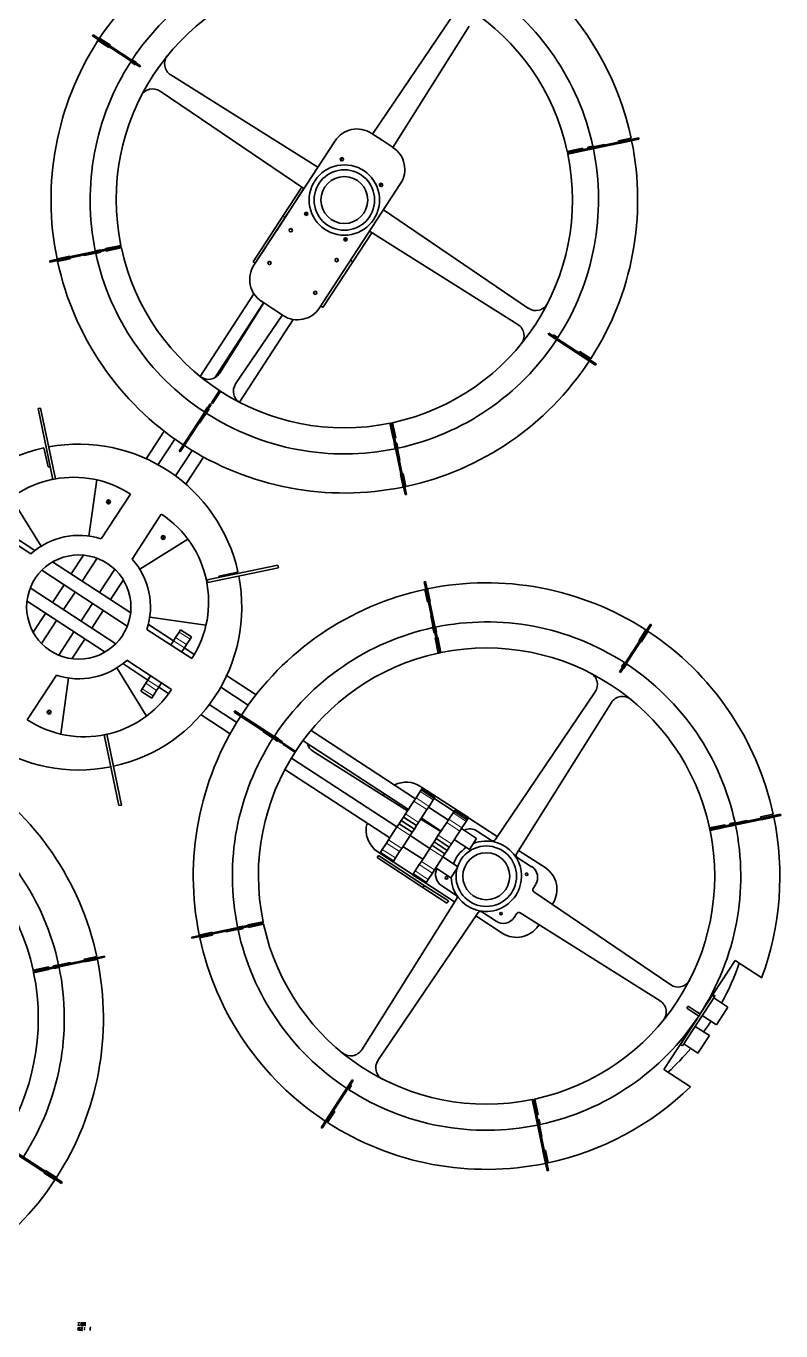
# Model space of a CAD drawing. Extents: x 174 to 1253, y 168 to 1727.
# Drawn here: x 674 to 1253, y 168 to 1169 of the extents above; entities that cross this region are included whole.
import ezdxf

# ---------------------------------------------------------------- set-up
doc = ezdxf.new("R2010")
doc.units = 0

msp = doc.modelspace()

# ---------------------------------------------------------------- linework, layer by layer
at = {"color": 7, "lineweight": 35}
for p, q in [((940, 1086.5), (1001.7, 1177.5)), ((761.6, 1138.1), (725.1, 1161.9)), ((762.1, 1138.9), (725.6, 1162.7)), ((955.7, 1076.2), (1014.2, 1169.3)), ((898.1, 1061), (785.2, 1131.9)), ((887.4, 1044.7), (777, 1119.5)), ((849, 985.8), (911.3, 1081.3)), ((1101.5, 1074.6), (1144.2, 1083.6)), ((1101.7, 1073.6), (1144.4, 1082.6)), ((871.3, 1023.6), (885.8, 1045.8)), ((873, 1022.5), (887.4, 1044.7)), ((899.3, 953.1), (961.6, 1048.5)), ((871.3, 1023.6), (848.4, 988.4)), ((873, 1022.5), (850, 987.4)), ((948.4, 1028.3), (1059.7, 952.8)), ((937.7, 1011.9), (1051.6, 940.3)), ((924.9, 988.6), (939.4, 1010.8)), ((735.1, 998.2), (692.4, 989.3)), ((735.3, 997.2), (692.6, 988.3)), ((924.9, 988.6), (902, 953.5)), ((849.1, 963.9), (807.7, 900.6)), ((856.5, 957.1), (819, 899.5)), ((856.6, 957.1), (822.6, 902.9)), ((870.9, 947.7), (835, 894.8)), ((879.2, 944.3), (837.9, 880.8)), ((1074.7, 933), (1111.2, 909.1)), ((1075.3, 933.8), (1111.8, 910)), ((694.7, 821.6), (683.4, 875.9)), ((696.7, 822), (685.4, 876.3)), ((815.4, 879.6), (791.6, 843.1)), ((816.3, 879.1), (792.5, 842.6)), ((780.3, 858.5), (766.5, 837.4)), ((788.3, 852.5), (775.5, 832.9)), ((956.1, 852.6), (965.1, 809.9)), ((957.1, 852.8), (966.1, 810.1)), ((801.7, 843.7), (789, 824.2)), ((810.4, 838.7), (796.8, 817.9)), ((728.6, 821.2), (722.5, 778.1)), ((662.7, 807.3), (685.7, 770.4)), ((731.9, 775.9), (754.3, 810.2)), ((755.6, 760.4), (778, 794.8)), ((677.9, 764.5), (643.6, 786.9)), ((681, 767.1), (662.3, 779.3)), ((798.4, 775.7), (761.4, 752.7)), ((728.7, 761.1), (717.2, 743.5)), ((751.9, 708.9), (686.3, 751.8)), ((754.5, 719.2), (694.6, 758.2)), ((742.3, 752.6), (730.6, 734.8)), ((813.2, 744.5), (867.5, 755.8)), ((813.7, 742.5), (867.9, 753.8)), ((988.6, 700.2), (979.7, 742.9)), ((989.6, 700.4), (980.6, 743.1)), ((743.2, 695.5), (677.5, 738.4)), ((734.8, 689.1), (675, 728.1)), ((697.5, 713.4), (686.1, 695.7)), ((812.2, 709.7), (769.2, 715.9)), ((710.9, 704.6), (699.3, 686.7)), ((767, 706.5), (801.3, 684.1)), ((787.4, 697.7), (768.1, 710.3)), ((1129.5, 674), (1153.3, 710.5)), ((1130.3, 673.4), (1154.1, 709.9)), ((751.5, 682.8), (785.8, 660.4)), ((697.5, 671.4), (675.1, 637.1)), ((766.7, 640), (743.8, 676.9)), ((767.7, 667.6), (748.4, 680.2)), ((850.8, 656.4), (828.1, 671.1)), ((700.8, 626.1), (706.9, 669.2)), ((844.7, 648.4), (823.6, 662.2)), ((1034, 545.1), (1110.9, 658.5)), ((830.8, 626.4), (808.5, 641)), ((835.9, 635), (814.8, 648.8)), ((870.5, 619.3), (834, 643.1)), ((871, 620.1), (834.5, 643.9)), ((1050.5, 534.4), (1123.3, 650.4)), ((734.1, 625.5), (745.4, 571.3)), ((736.1, 626), (747.4, 571.7)), ((967.5, 568.3), (886.7, 621)), ((973, 576.6), (892.9, 628.9)), ((966.9, 567.4), (894.3, 613)), ((958.8, 554.9), (877.8, 607.7)), ((953.3, 546.5), (872.8, 599)), ((977.3, 583.3), (1012.5, 560.4)), ((978.4, 585), (1013.6, 562.1)), ((1013.7, 562), (1035.7, 547.6)), ((1210.4, 555.8), (1253.1, 564.8)), ((1210.6, 554.8), (1253.3, 563.8)), ((943.5, 531.4), (978.6, 508.5)), ((944.1, 535.8), (1003, 497.4)), ((944.6, 533.1), (979.7, 510.1)), ((1052.1, 536.9), (1072.4, 523.7)), ((978.6, 508.5), (997.1, 496.4)), ((979.7, 510.1), (998.2, 498.1)), ((1063.8, 505.1), (1168.9, 433.8)), ((1004.6, 500), (931.7, 384)), ((1021, 489.2), (944.2, 375.8)), ((1019.3, 486.7), (1039.6, 473.5)), ((1053.2, 488.9), (1160.7, 421.4)), ((844, 479.4), (801.3, 470.4)), ((844.2, 478.4), (801.5, 469.5)), ((691.6, 446.9), (734.3, 455.9)), ((691.8, 445.9), (734.5, 454.9)), ((1191.4, 411.5), (1218.2, 452.5)), ((1238.6, 439.2), (1218.2, 452.5)), ((1177.8, 387), (1202.4, 424.7)), ((1190.3, 409.8), (1163.5, 368.7)), ((1176.2, 388.1), (1190.3, 409.8)), ((924.3, 360.8), (900.5, 324.3)), ((1183.9, 355.4), (1163.5, 368.7)), ((925.2, 360.3), (901.4, 323.8)), ((1065, 333.8), (1074, 291.1)), ((1066, 334), (1075, 291.3)), ((664.8, 305.2), (701.3, 281.4)), ((665.3, 306.1), (701.9, 282.3))]:
    msp.add_line(p, q, dxfattribs=at)
at = {"color": 7, "lineweight": 35, "ltscale": 0.025003}
msp.add_line((725.6, 1162.7), (725.1, 1161.9), dxfattribs=at)
at = {"color": 7, "lineweight": 35, "ltscale": 0.25}
for p, q in [((729.4, 1158.2), (737.8, 1152.8)), ((955.8, 1076.2), (947.4, 1081.7)), ((1106.3, 912.4), (1097.9, 917.8)), ((1149.6, 706.2), (1144.2, 697.8)), ((762.2, 659.2), (770.6, 653.8)), ((1074.8, 297.2), (1072.8, 307))]:
    msp.add_line(p, q, dxfattribs=at)
at = {"color": 7, "lineweight": 35, "ltscale": 0.249977}
for p, q in [((730.6, 1160.1), (739, 1154.6)), ((698.4, 988.7), (708.2, 990.7)), ((1107.5, 914.2), (1099.1, 919.7)), ((980.1, 737.1), (982.1, 727.3)), ((1151.5, 705), (1146, 696.6)), ((807.1, 472), (816.9, 474.1)), ((728.5, 455.5), (718.7, 453.4)), ((1072.7, 296.7), (1070.6, 306.5)), ((696.4, 284.1), (688, 289.5))]:
    msp.add_line(p, q, dxfattribs=at)
at = {"color": 7, "lineweight": 35, "ltscale": 0.017198}
msp.add_line((737.8, 1152.8), (738.1, 1153.4), dxfattribs=at)
at = {"color": 7, "lineweight": 35, "ltscale": 0.012417}
for p, q in [((738.7, 1154.2), (739, 1154.6)), ((1145.6, 696.9), (1146, 696.6))]:
    msp.add_line(p, q, dxfattribs=at)
at = {"color": 7, "lineweight": 35, "ltscale": 0.099998}
for p, q in [((754.5, 1141.9), (757.9, 1139.7)), ((1082.2, 930.4), (1078.9, 932.6))]:
    msp.add_line(p, q, dxfattribs=at)
at = {"color": 7, "lineweight": 35, "ltscale": 0.100001}
for p, q in [((755.6, 1143.5), (759, 1141.3)), ((812.7, 872.3), (814.8, 875.6)), ((957.5, 845.1), (956.7, 849)), ((959.5, 845.5), (958.7, 849.4)), ((986.4, 707.8), (987.2, 703.9)), ((988.4, 708.2), (989.2, 704.3)), ((1133.2, 681), (1131.1, 677.7)), ((1134.9, 679.9), (1132.7, 676.6)), ((864.8, 624.6), (868.1, 622.4)), ((699.2, 449.1), (695.3, 448.3)), ((1190.3, 409.8), (1187, 412))]:
    msp.add_line(p, q, dxfattribs=at)
at = {"color": 7, "lineweight": 35, "ltscale": 0.007803}
msp.add_line((758.8, 1141.1), (759, 1141.3), dxfattribs=at)
at = {"color": 7, "lineweight": 35, "ltscale": 0.017193}
msp.add_line((757.9, 1139.7), (758.2, 1140.2), dxfattribs=at)
at = {"color": 7, "lineweight": 35, "ltscale": 0.025}
for p, q in [((762.1, 1138.9), (761.6, 1138.1)), ((746.9, 1000.2), (747.1, 999.2)), ((1078.3, 931.8), (1078.9, 932.6)), ((1111.2, 909.1), (1111.8, 910)), ((815.4, 879.6), (816.3, 879.1)), ((954.1, 864.4), (955.1, 864.7)), ((956.1, 852.6), (957.1, 852.8)), ((956.4, 853.7), (957.4, 853.9)), ((691.1, 831.1), (692.1, 831.3)), ((980.6, 743.1), (979.7, 742.9)), ((989.3, 699.4), (988.4, 699.2)), ((989.6, 700.4), (988.6, 700.2)), ((991.6, 688.6), (990.6, 688.4)), ((834.5, 643.9), (834, 643.1)), ((880.8, 613.1), (880.3, 612.3)), ((1013.1, 561.2), (1013.7, 562)), ((1198.8, 552.8), (1198.6, 553.8)), ((1210.6, 554.8), (1210.4, 555.8)), ((855.8, 481.4), (856.1, 480.4)), ((844, 479.4), (844.2, 478.4)), ((845.1, 479.1), (845.3, 478.2)), ((801.3, 470.4), (801.5, 469.5)), ((734.5, 454.9), (734.3, 455.9)), ((680, 443.9), (679.8, 444.9)), ((691.8, 445.9), (691.6, 446.9)), ((924.3, 360.8), (925.2, 360.3)), ((923.2, 357.2), (924, 356.7)), ((900.5, 324.3), (901.4, 323.8)), ((701.3, 281.4), (701.9, 282.3))]:
    msp.add_line(p, q, dxfattribs=at)
at = {"color": 7, "lineweight": 35, "ltscale": 0.249999}
for p, q in [((939, 1087.1), (947.4, 1081.7)), ((698, 990.8), (707.8, 992.9)), ((854.9, 958.2), (863.2, 952.7)), ((1019.8, 546.1), (1014.3, 537.7)), ((697.5, 285.9), (689.2, 291.4))]:
    msp.add_line(p, q, dxfattribs=at)
at = {"color": 7, "lineweight": 35, "ltscale": 0.250001}
for p, q in [((1138.3, 1083.4), (1128.6, 1081.4)), ((871.6, 947.2), (863.2, 952.7)), ((965.7, 816.2), (963.6, 826)), ((982.2, 737.6), (984.3, 727.8)), ((792.8, 706.1), (801.2, 700.7)), ((1247.9, 562.5), (1238.1, 560.4)), ((807.6, 469.9), (817.3, 471.9)), ((728.9, 453.3), (719.2, 451.3))]:
    msp.add_line(p, q, dxfattribs=at)
at = {"color": 7, "lineweight": 35, "ltscale": 0.026614}
for p, q in [((1128.6, 1081.4), (1128.8, 1080.3)), ((1072.8, 307), (1071.7, 306.8))]:
    msp.add_line(p, q, dxfattribs=at)
at = {"color": 7, "lineweight": 35, "ltscale": 0.249976}
msp.add_line((1138.8, 1081.3), (1129, 1079.2), dxfattribs=at)
at = {"color": 7, "lineweight": 35, "ltscale": 0.024999}
for p, q in [((1144.4, 1082.6), (1144.2, 1083.6)), ((1074.7, 933), (1075.3, 933.8)), ((871, 620.1), (870.5, 619.3)), ((977.9, 584.2), (978.4, 585))]:
    msp.add_line(p, q, dxfattribs=at)
at = {"color": 7, "lineweight": 35, "ltscale": 0.3}
for p, q in [((1089.4, 1073.1), (1101.2, 1075.6)), ((1089.8, 1071.2), (1101.6, 1073.7)), ((746.9, 1001.1), (735.2, 998.6)), ((747.3, 999.1), (735.6, 996.7)), ((850, 987.4), (856.6, 997.4)), ((953.4, 864.7), (955.9, 852.9)), ((955.4, 865.1), (957.8, 853.4)), ((990.5, 688.2), (988.1, 700)), ((992.5, 688.6), (990, 700.4)), ((962.1, 559.9), (972.1, 553.3)), ((1198.6, 554.2), (1210.3, 556.6)), ((1199, 552.2), (1210.7, 554.7)), ((987.2, 543.5), (997.3, 536.9)), ((856.5, 480.2), (844.8, 477.7)), ((679.6, 445), (691.4, 447.5)), ((680, 443), (691.8, 445.5)), ((1062.6, 345.7), (1065, 334)), ((1064.5, 346.1), (1067, 334.4))]:
    msp.add_line(p, q, dxfattribs=at)
at = {"color": 7, "lineweight": 35, "ltscale": 0.299947}
for p, q in [((1089.5, 1072.7), (1101.3, 1075.1)), ((992, 688.5), (989.5, 700.3))]:
    msp.add_line(p, q, dxfattribs=at)
at = {"color": 7, "lineweight": 35, "ltscale": 0.275002}
for p, q in [((1089.7, 1072.6), (1100.5, 1074.9)), ((1089.9, 1071.6), (1100.7, 1073.9)), ((1198.6, 553.8), (1209.4, 556.1))]:
    msp.add_line(p, q, dxfattribs=at)
at = {"color": 7, "lineweight": 35, "ltscale": 0.025001}
for p, q in [((1089.9, 1071.6), (1089.7, 1072.6)), ((735.1, 998.2), (735.3, 997.2)), ((736.2, 997.9), (736.4, 997)), ((692.4, 989.3), (692.6, 988.3)), ((822.4, 889.4), (823.3, 888.9)), ((816.4, 880.2), (817.3, 879.7)), ((791.6, 843.1), (792.5, 842.6)), ((965.1, 809.9), (966.1, 810.1)), ((1154.1, 709.9), (1153.3, 710.5)), ((1130.3, 673.4), (1129.5, 674)), ((871.6, 619.1), (871.1, 618.3)), ((1253.3, 563.8), (1253.1, 564.8)), ((1209.6, 555.1), (1209.4, 556.1)), ((1209.6, 555.1), (1210.5, 555.3)), ((945.7, 534.8), (946.2, 535.6)), ((955.7, 528.2), (956.3, 529)), ((970.8, 518.3), (971.4, 519.2)), ((980.9, 511.8), (981.4, 512.6)), ((690.8, 446.2), (690.6, 447.2)), ((1063, 345.6), (1064, 345.9)), ((1065, 333.8), (1066, 334)), ((1065.3, 334.9), (1066.3, 335.1)), ((1074, 291.1), (1075, 291.3))]:
    msp.add_line(p, q, dxfattribs=at)
at = {"color": 7, "lineweight": 35, "ltscale": 0.003923}
msp.add_line((1089.9, 1071.7), (1089.7, 1071.7), dxfattribs=at)
at = {"color": 7, "lineweight": 35, "ltscale": 0.021025}
for p, q in [((1100.5, 1074.9), (1101.3, 1075.1)), ((1100.7, 1073.9), (1101.5, 1074.1)), ((736.2, 997.9), (735.4, 997.8)), ((988.4, 699.2), (988.2, 700)), ((690.6, 447.2), (691.4, 447.4)), ((690.8, 446.2), (691.6, 446.4))]:
    msp.add_line(p, q, dxfattribs=at)
at = {"color": 7, "lineweight": 35, "ltscale": 0.024998}
msp.add_line((1100.7, 1073.9), (1100.5, 1074.9), dxfattribs=at)
at = {"color": 7, "lineweight": 35, "ltscale": 0.049999}
for p, q in [((1101.2, 1075.6), (1101.6, 1073.7)), ((800.1, 699), (801.2, 700.7)), ((763.3, 660.9), (762.2, 659.2)), ((1013.6, 562.1), (1012.5, 560.4))]:
    msp.add_line(p, q, dxfattribs=at)
at = {"color": 7, "lineweight": 35, "ltscale": 0.025002}
msp.add_line((1101.7, 1073.6), (1101.5, 1074.6), dxfattribs=at)
at = {"color": 7, "lineweight": 35, "ltscale": 0.099999}
for p, q in [((1109, 1077.3), (1105.1, 1076.4)), ((727.3, 997), (731.3, 997.8)), ((727.8, 995), (731.7, 995.8)), ((1218.2, 558.3), (1214.2, 557.5)), ((1218.6, 556.3), (1214.7, 555.5)), ((836.5, 478), (840.4, 478.8))]:
    msp.add_line(p, q, dxfattribs=at)
at = {"color": 7, "lineweight": 35, "ltscale": 0.026617}
for p, q in [((1105.3, 1075.4), (1105.1, 1076.4)), ((1066.8, 330.2), (1067.8, 330.5))]:
    msp.add_line(p, q, dxfattribs=at)
at = {"color": 7, "lineweight": 35, "ltscale": 0.328965}
msp.add_line((1105.2, 1075.9), (1118.1, 1078.6), dxfattribs=at)
at = {"color": 7, "lineweight": 35, "ltscale": 0.012499}
for p, q in [((1118.2, 1078.1), (1118.1, 1078.6)), ((960.6, 836.2), (961.1, 836.3)), ((985.1, 716.9), (984.7, 716.8)), ((1227.1, 559.3), (1227, 559.8)), ((1069.5, 317.4), (1070, 317.5))]:
    msp.add_line(p, q, dxfattribs=at)
at = {"color": 7, "lineweight": 35, "ltscale": 0.002997}
for p, q in [((1129, 1079.4), (1129, 1079.2)), ((1070.8, 306.6), (1070.6, 306.5))]:
    msp.add_line(p, q, dxfattribs=at)
at = {"color": 7, "lineweight": 35, "ltscale": 0.300002}
msp.add_line((866.5, 1012.5), (873, 1022.6), dxfattribs=at)
at = {"color": 7, "lineweight": 35, "ltscale": 0.05}
for p, q in [((873, 1022.5), (871.3, 1023.6)), ((735.2, 998.6), (735.6, 996.7)), ((850, 987.4), (848.4, 988.4)), ((902, 953.5), (900.3, 954.6)), ((683.4, 875.9), (685.4, 876.3)), ((957.8, 853.4), (955.9, 852.9)), ((694.7, 821.6), (696.7, 822)), ((867.5, 755.8), (867.9, 753.8)), ((813.2, 744.5), (813.7, 742.5)), ((791.7, 704.4), (792.8, 706.1)), ((771.7, 655.4), (770.6, 653.8)), ((978.4, 585), (977.3, 583.3)), ((747.4, 571.7), (745.4, 571.3)), ((979.7, 510.1), (978.6, 508.5)), ((844.8, 477.7), (844.3, 479.7)), ((691.8, 445.5), (691.4, 447.5)), ((1200.7, 425.8), (1202.4, 424.7)), ((1201.1, 426.3), (1202.8, 425.2)), ((1067, 334.4), (1065, 334))]:
    msp.add_line(p, q, dxfattribs=at)
at = {"color": 7, "lineweight": 35, "ltscale": 0.040894}
msp.add_line((889.6, 1026), (888.7, 1024.7), dxfattribs=at)
at = {"color": 7, "lineweight": 35, "ltscale": 0.040896}
msp.add_line((919.8, 1006.4), (918.9, 1005), dxfattribs=at)
at = {"color": 7, "lineweight": 35, "ltscale": 0.00942}
msp.add_line((707.8, 992.9), (707.9, 992.5), dxfattribs=at)
at = {"color": 7, "lineweight": 35, "ltscale": 0.020193}
msp.add_line((708.1, 991.5), (708.2, 990.7), dxfattribs=at)
at = {"color": 7, "lineweight": 35, "ltscale": 0.012501}
for p, q in [((718.7, 993.7), (718.8, 993.3)), ((827.6, 474.9), (827.7, 474.5))]:
    msp.add_line(p, q, dxfattribs=at)
at = {"color": 7, "lineweight": 35, "ltscale": 0.328967}
for p, q in [((731.6, 996), (718.8, 993.3)), ((695.3, 448.2), (708.2, 450.9)), ((1067.3, 330.3), (1070, 317.5))]:
    msp.add_line(p, q, dxfattribs=at)
at = {"color": 7, "lineweight": 35, "ltscale": 0.009421}
for p, q in [((731.3, 997.4), (731.3, 997.8)), ((984.3, 727.8), (983.9, 727.7)), ((988.8, 704.2), (989.2, 704.3)), ((719.2, 451.3), (719.1, 451.6)), ((695.6, 446.7), (695.7, 446.3))]:
    msp.add_line(p, q, dxfattribs=at)
at = {"color": 7, "lineweight": 35, "ltscale": 0.003967}
for p, q in [((731.4, 996.4), (731.5, 996.5)), ((987.8, 704.2), (987.9, 704)), ((695.8, 446.7), (695.6, 446.7))]:
    msp.add_line(p, q, dxfattribs=at)
at = {"color": 7, "lineweight": 35, "ltscale": 0.015578}
msp.add_line((731.7, 995.8), (731.5, 996.5), dxfattribs=at)
at = {"color": 7, "lineweight": 35, "ltscale": 0.299946}
for p, q in [((747, 1000.6), (735.3, 998.1)), ((679.9, 443.5), (691.7, 446)), ((1064, 346), (1066.5, 334.3))]:
    msp.add_line(p, q, dxfattribs=at)
at = {"color": 7, "lineweight": 35, "ltscale": 0.021027}
for p, q in [((736.4, 997), (735.6, 996.8)), ((989.3, 699.4), (989.2, 700.2)), ((1066.3, 335.1), (1066.5, 334.3))]:
    msp.add_line(p, q, dxfattribs=at)
at = {"color": 7, "lineweight": 35, "ltscale": 0.275}
for p, q in [((746.9, 1000.2), (736.2, 997.9)), ((822.4, 889.4), (816.4, 880.2)), ((823.3, 888.9), (817.3, 879.7)), ((955.1, 864.7), (957.4, 853.9)), ((990.6, 688.4), (988.4, 699.2)), ((880.8, 613.1), (871.6, 619.1)), ((680, 443.9), (690.8, 446.2)), ((1063, 345.6), (1065.3, 334.9)), ((1064, 345.9), (1066.3, 335.1))]:
    msp.add_line(p, q, dxfattribs=at)
at = {"color": 7, "lineweight": 35, "ltscale": 0.274999}
for p, q in [((747.1, 999.2), (736.4, 997)), ((954.1, 864.4), (956.4, 853.7)), ((991.6, 688.6), (989.3, 699.4)), ((1198.8, 552.8), (1209.6, 555.1)), ((856.1, 480.4), (845.3, 478.2))]:
    msp.add_line(p, q, dxfattribs=at)
at = {"color": 7, "lineweight": 35, "ltscale": 0.003918}
msp.add_line((747.1, 999.6), (747.2, 999.6), dxfattribs=at)
at = {"color": 7, "lineweight": 35, "ltscale": 0.050001}
for p, q in [((924.9, 988.6), (923.2, 989.7)), ((990, 700.4), (988.1, 700)), ((736.1, 626), (734.1, 625.5)), ((944.6, 533.1), (943.5, 531.4)), ((998.2, 498.1), (997.1, 496.4)), ((1181.1, 415.8), (1182.2, 417.5)), ((1190.3, 409.8), (1191.4, 411.4))]:
    msp.add_line(p, q, dxfattribs=at)
at = {"color": 7, "lineweight": 35, "ltscale": 0.029612}
msp.add_line((1098.4, 918.7), (1099.1, 919.7), dxfattribs=at)
at = {"color": 7, "lineweight": 35, "ltscale": 0.332869}
for p, q in [((814.7, 875.7), (807.4, 864.6)), ((867.1, 620.8), (856, 628.1))]:
    msp.add_line(p, q, dxfattribs=at)
at = {"color": 7, "lineweight": 35, "ltscale": 0.1}
for p, q in [((811, 873.4), (813.2, 876.7)), ((863.7, 622.9), (867, 620.7)), ((836.9, 476), (840.8, 476.9)), ((699.6, 447.2), (695.7, 446.3)), ((921.8, 353.3), (924, 356.7)), ((1068.7, 326.5), (1067.8, 330.5))]:
    msp.add_line(p, q, dxfattribs=at)
at = {"color": 7, "lineweight": 35, "ltscale": 0.007804}
msp.add_line((813.2, 876.7), (813.4, 876.6), dxfattribs=at)
at = {"color": 7, "lineweight": 35, "ltscale": 0.00787}
msp.add_line((813.3, 876.3), (813.4, 876.6), dxfattribs=at)
at = {"color": 7, "lineweight": 35, "ltscale": 0.017195}
for p, q in [((814.3, 876), (814.8, 875.6)), ((1144.2, 697.8), (1144.8, 697.4)), ((1131.1, 677.7), (1131.6, 677.3)), ((689.2, 291.4), (688.8, 290.8))]:
    msp.add_line(p, q, dxfattribs=at)
at = {"color": 7, "lineweight": 35, "ltscale": 0.0125}
for p, q in [((807, 864.9), (807.4, 864.6)), ((708.3, 450.4), (708.2, 450.9))]:
    msp.add_line(p, q, dxfattribs=at)
at = {"color": 7, "lineweight": 35, "ltscale": 0.299894}
msp.add_line((953.9, 864.8), (956.4, 853), dxfattribs=at)
at = {"color": 7, "lineweight": 35, "ltscale": 0.009385}
for p, q in [((954.9, 865), (955, 864.6)), ((856.4, 480.7), (856, 480.6))]:
    msp.add_line(p, q, dxfattribs=at)
at = {"color": 7, "lineweight": 35, "ltscale": 0.015507}
for p, q in [((956.4, 853.7), (956.5, 853.1)), ((957.4, 853.9), (957.5, 853.3)), ((845.1, 479.1), (844.5, 479))]:
    msp.add_line(p, q, dxfattribs=at)
at = {"color": 7, "lineweight": 35, "ltscale": 0.375}
for p, q in [((688, 845.8), (691.1, 831.1)), ((836.8, 750.4), (822.1, 747.3)), ((741.4, 601.5), (738.3, 616.2))]:
    msp.add_line(p, q, dxfattribs=at)
at = {"color": 7, "lineweight": 35, "ltscale": 0.003901}
msp.add_line((956.7, 849), (956.9, 849.1), dxfattribs=at)
at = {"color": 7, "lineweight": 35, "ltscale": 0.009485}
for p, q in [((956.9, 848.7), (956.9, 849.1)), ((840.3, 477.6), (840.7, 477.7))]:
    msp.add_line(p, q, dxfattribs=at)
at = {"color": 7, "lineweight": 35, "ltscale": 0.021097}
for p, q in [((957.8, 849.3), (958.7, 849.4)), ((963.6, 826), (962.8, 825.8)), ((1210.5, 555.8), (1210.3, 556.6))]:
    msp.add_line(p, q, dxfattribs=at)
at = {"color": 7, "lineweight": 35, "ltscale": 0.334485}
for p, q in [((958.3, 849.4), (961.1, 836.3)), ((840.8, 477.2), (827.7, 474.5))]:
    msp.add_line(p, q, dxfattribs=at)
at = {"color": 7, "lineweight": 35, "ltscale": 0.015937}
msp.add_line((692.7, 831.4), (692.1, 831.3), dxfattribs=at)
at = {"color": 7, "lineweight": 35, "ltscale": 0.000294779}
msp.add_line((694.7, 821.6), (694.7, 821.6), dxfattribs=at)
at = {"color": 7, "lineweight": 35, "ltscale": 0.008515}
msp.add_line((961.8, 825.6), (961.5, 825.5), dxfattribs=at)
at = {"color": 7, "lineweight": 35, "ltscale": 0.249979}
for p, q in [((963.5, 815.7), (961.5, 825.5)), ((1247.5, 564.6), (1237.7, 562.6))]:
    msp.add_line(p, q, dxfattribs=at)
at = {"color": 7, "lineweight": 35, "ltscale": 0.433269}
for p, q in [((718.3, 763.5), (708.8, 749)), ((689.2, 718.8), (679.7, 704.3))]:
    msp.add_line(p, q, dxfattribs=at)
at = {"color": 7, "lineweight": 35, "ltscale": 0.452288}
for p, q in [((748.9, 744.5), (739, 729.3)), ((719.3, 699.1), (709.4, 684))]:
    msp.add_line(p, q, dxfattribs=at)
at = {"color": 7, "lineweight": 35, "ltscale": 0.023375}
msp.add_line((822.1, 747.3), (822.3, 746.4), dxfattribs=at)
at = {"color": 7, "lineweight": 35, "ltscale": 0.400001}
for p, q in [((703.4, 740.6), (694.6, 727.2)), ((725.2, 726.4), (716.4, 713))]:
    msp.add_line(p, q, dxfattribs=at)
at = {"color": 7, "lineweight": 35, "ltscale": 0.399999}
for p, q in [((711.8, 735.1), (703, 721.7)), ((733.5, 720.9), (724.8, 707.5))]:
    msp.add_line(p, q, dxfattribs=at)
at = {"color": 7, "lineweight": 35, "ltscale": 0.020191}
for p, q in [((982.9, 727.5), (982.1, 727.3)), ((718.9, 452.6), (718.7, 453.4))]:
    msp.add_line(p, q, dxfattribs=at)
at = {"color": 7, "lineweight": 35, "ltscale": 0.328966}
msp.add_line((987.4, 703.9), (984.7, 716.8), dxfattribs=at)
at = {"color": 7, "lineweight": 35, "ltscale": 0.124999}
for p, q in [((789, 700.3), (791.7, 704.4)), ((763.3, 660.9), (766.1, 665.1))]:
    msp.add_line(p, q, dxfattribs=at)
at = {"color": 7, "lineweight": 13, "ltscale": 0.25}
for p, q in [((791.7, 704.4), (800.1, 699)), ((766.1, 665.1), (774.4, 659.6)), ((767.7, 667.6), (776.1, 662.1))]:
    msp.add_line(p, q, dxfattribs=at)
at = {"color": 7, "lineweight": 35, "ltscale": 0.01558}
msp.add_line((987.2, 703.9), (987.9, 704), dxfattribs=at)
at = {"color": 7, "lineweight": 35, "ltscale": 0.096444}
for p, q in [((785.3, 694.5), (787.4, 697.7)), ((793.6, 689), (795.7, 692.3))]:
    msp.add_line(p, q, dxfattribs=at)
at = {"color": 7, "lineweight": 35, "ltscale": 0.075}
for p, q in [((787.4, 697.7), (789, 700.3)), ((795.7, 692.3), (797.4, 694.8)), ((766.1, 665.1), (767.7, 667.6)), ((774.4, 659.6), (776.1, 662.1))]:
    msp.add_line(p, q, dxfattribs=at)
at = {"color": 7, "lineweight": 13, "ltscale": 0.249999}
for p, q in [((787.4, 697.7), (795.7, 692.3)), ((789, 700.3), (797.4, 694.8)), ((763.3, 660.9), (771.7, 655.4))]:
    msp.add_line(p, q, dxfattribs=at)
at = {"color": 7, "lineweight": 35, "ltscale": 0.226227}
for p, q in [((803.3, 687.3), (795.7, 692.3)), ((783.6, 657.2), (776.1, 662.1))]:
    msp.add_line(p, q, dxfattribs=at)
at = {"color": 7, "lineweight": 35, "ltscale": 0.125}
for p, q in [((797.4, 694.8), (800.1, 699)), ((771.7, 655.4), (774.4, 659.6))]:
    msp.add_line(p, q, dxfattribs=at)
at = {"color": 7, "lineweight": 35, "ltscale": 0.00392}
for p, q in [((991, 688.5), (991, 688.3)), ((1063.1, 345.7), (1063.1, 345.8))]:
    msp.add_line(p, q, dxfattribs=at)
at = {"color": 7, "lineweight": 35, "ltscale": 0.096449}
msp.add_line((769.8, 670.8), (767.7, 667.6), dxfattribs=at)
at = {"color": 7, "lineweight": 35, "ltscale": 0.007805}
for p, q in [((1132.5, 676.8), (1132.7, 676.6)), ((868.1, 622.4), (867.9, 622.1))]:
    msp.add_line(p, q, dxfattribs=at)
at = {"color": 7, "lineweight": 35, "ltscale": 0.096448}
msp.add_line((778.2, 665.4), (776.1, 662.1), dxfattribs=at)
at = {"color": 7, "lineweight": 35, "ltscale": 0.012502}
msp.add_line((856.3, 628.5), (856, 628.1), dxfattribs=at)
at = {"color": 7, "lineweight": 35, "ltscale": 0.017196}
msp.add_line((867.4, 621.3), (867, 620.7), dxfattribs=at)
at = {"color": 7, "lineweight": 35, "ltscale": 0.007868}
msp.add_line((867.1, 621.4), (867.4, 621.3), dxfattribs=at)
at = {"color": 7, "lineweight": 35, "ltscale": 0.005643}
msp.add_line((738.3, 616.2), (738.1, 616.2), dxfattribs=at)
at = {"color": 7, "lineweight": 35, "ltscale": 0.275001}
for p, q in [((880.3, 612.3), (871.1, 618.3)), ((855.8, 481.4), (845.1, 479.1)), ((679.8, 444.9), (690.6, 447.2))]:
    msp.add_line(p, q, dxfattribs=at)
at = {"color": 7, "lineweight": 35, "ltscale": 0.146249}
for p, q in [((973.4, 577.3), (976.6, 582.2)), ((983.4, 570.7), (986.6, 575.6)), ((998.6, 560.8), (1001.8, 565.7)), ((1008.6, 554.3), (1011.8, 559.2)), ((947.5, 537.6), (950.7, 542.5)), ((957.6, 531.1), (960.8, 536)), ((972.7, 521.2), (975.9, 526.1)), ((982.8, 514.6), (986, 519.5))]:
    msp.add_line(p, q, dxfattribs=at)
at = {"color": 7, "lineweight": 35, "ltscale": 0.060306}
for p, q in [((977.9, 584.2), (976.6, 582.2)), ((1013.1, 561.2), (1011.8, 559.2))]:
    msp.add_line(p, q, dxfattribs=at)
at = {"color": 7, "lineweight": 13, "ltscale": 0.299999}
for p, q in [((976.6, 582.2), (986.6, 575.6)), ((971.8, 574.8), (981.8, 568.3)), ((973.4, 577.3), (983.4, 570.7)), ((965.3, 564.9), (975.4, 558.4)), ((998.6, 560.8), (1008.6, 554.3)), ((1001.8, 565.7), (1011.8, 559.2)), ((958.8, 554.9), (968.8, 548.3)), ((950.7, 542.5), (960.8, 536)), ((990.5, 548.5), (1000.6, 541.9)), ((946.2, 535.6), (956.3, 529)), ((947.5, 537.6), (957.6, 531.1)), ((984, 538.4), (994, 531.9)), ((972.7, 521.2), (982.8, 514.6)), ((975.9, 526.1), (986, 519.5)), ((977.5, 528.5), (987.5, 522)), ((971.4, 519.2), (981.4, 512.6))]:
    msp.add_line(p, q, dxfattribs=at)
at = {"color": 7, "lineweight": 35, "ltscale": 0.045209}
msp.add_line((976.9, 586), (978.4, 585), dxfattribs=at)
at = {"color": 7, "lineweight": 13, "ltscale": 0.3}
for p, q in [((977.9, 584.2), (987.9, 577.6)), ((952.3, 545), (962.4, 538.4))]:
    msp.add_line(p, q, dxfattribs=at)
at = {"color": 7, "lineweight": 35, "ltscale": 0.036079}
msp.add_line((949.2, 580.2), (948.5, 579), dxfattribs=at)
at = {"color": 7, "lineweight": 35, "ltscale": 0.295317}
for p, q in [((965.3, 564.9), (971.8, 574.8)), ((975.4, 558.4), (981.8, 568.3)), ((984, 538.4), (977.5, 528.5)), ((994, 531.9), (987.5, 522))]:
    msp.add_line(p, q, dxfattribs=at)
at = {"color": 7, "lineweight": 35, "ltscale": 0.073125}
for p, q in [((971.8, 574.8), (973.4, 577.3)), ((981.8, 568.3), (983.4, 570.7)), ((997, 558.4), (998.6, 560.8)), ((950.7, 542.5), (952.3, 545)), ((975.9, 526.1), (977.5, 528.5)), ((986, 519.5), (987.5, 522))]:
    msp.add_line(p, q, dxfattribs=at)
at = {"color": 7, "lineweight": 35, "ltscale": 0.060305}
for p, q in [((987.9, 577.6), (986.6, 575.6)), ((1003.1, 567.7), (1001.8, 565.7)), ((946.2, 535.6), (947.5, 537.6)), ((956.3, 529), (957.6, 531.1)), ((971.4, 519.2), (972.7, 521.2)), ((981.4, 512.6), (982.8, 514.6))]:
    msp.add_line(p, q, dxfattribs=at)
at = {"color": 7, "lineweight": 35, "ltscale": 0.075562}
for p, q in [((962.1, 559.9), (963.7, 562.4)), ((970.4, 550.8), (972.1, 553.3)), ((987.2, 543.5), (988.9, 546)), ((995.6, 534.4), (997.3, 536.9))]:
    msp.add_line(p, q, dxfattribs=at)
at = {"color": 7, "lineweight": 35, "ltscale": 0.074441}
for p, q in [((963.7, 562.4), (965.3, 564.9)), ((973.8, 555.9), (975.4, 558.4)), ((984, 538.4), (985.6, 540.9)), ((994, 531.9), (995.6, 534.4))]:
    msp.add_line(p, q, dxfattribs=at)
at = {"color": 7, "lineweight": 35, "ltscale": 0.299999}
for p, q in [((963.7, 562.4), (973.8, 555.9)), ((960.4, 557.4), (970.4, 550.8)), ((985.6, 540.9), (995.6, 534.4)), ((945.7, 534.8), (955.7, 528.2)), ((970.8, 518.3), (980.9, 511.8)), ((856.1, 482.1), (844.3, 479.7))]:
    msp.add_line(p, q, dxfattribs=at)
at = {"color": 7, "lineweight": 35, "ltscale": 0.451746}
msp.add_line((992.4, 551.4), (977.1, 561), dxfattribs=at)
at = {"color": 7, "lineweight": 35, "ltscale": 0.451678}
for p, q in [((992.7, 551.8), (977.6, 561.7)), ((978.5, 530.1), (963.4, 539.9))]:
    msp.add_line(p, q, dxfattribs=at)
at = {"color": 7, "lineweight": 35, "ltscale": 0.451679}
msp.add_line((998.2, 560.2), (983, 570.1), dxfattribs=at)
at = {"color": 7, "lineweight": 13, "ltscale": 0.300001}
for p, q in [((1003.1, 567.7), (1013.1, 561.2)), ((997, 558.4), (1007, 551.8))]:
    msp.add_line(p, q, dxfattribs=at)
at = {"color": 7, "lineweight": 35, "ltscale": 0.001677}
msp.add_line((1013.6, 562.1), (1013.7, 562), dxfattribs=at)
at = {"color": 7, "lineweight": 35, "ltscale": 0.025711}
msp.add_line((1237.9, 561.6), (1237.7, 562.6), dxfattribs=at)
at = {"color": 7, "lineweight": 35, "ltscale": 0.295318}
for p, q in [((958.8, 554.9), (952.3, 545)), ((990.5, 548.5), (997, 558.4))]:
    msp.add_line(p, q, dxfattribs=at)
at = {"color": 7, "lineweight": 35, "ltscale": 0.07444}
for p, q in [((958.8, 554.9), (960.4, 557.4)), ((968.8, 548.3), (970.4, 550.8)), ((988.9, 546), (990.5, 548.5))]:
    msp.add_line(p, q, dxfattribs=at)
at = {"color": 7, "lineweight": 35, "ltscale": 0.075564}
for p, q in [((960.4, 557.4), (962.1, 559.9)), ((972.1, 553.3), (973.8, 555.9)), ((985.6, 540.9), (987.2, 543.5)), ((997.3, 536.9), (998.9, 539.4))]:
    msp.add_line(p, q, dxfattribs=at)
at = {"color": 7, "lineweight": 35, "ltscale": 0.295319}
for p, q in [((1000.6, 541.9), (1007, 551.8)), ((968.8, 548.3), (962.4, 538.4))]:
    msp.add_line(p, q, dxfattribs=at)
at = {"color": 7, "lineweight": 35, "ltscale": 0.073124}
for p, q in [((1007, 551.8), (1008.6, 554.3)), ((960.8, 536), (962.4, 538.4))]:
    msp.add_line(p, q, dxfattribs=at)
at = {"color": 7, "lineweight": 35, "ltscale": 0.346282}
for p, q in [((1019.8, 546.1), (1008.2, 553.7)), ((1000.1, 515.9), (988.5, 523.5))]:
    msp.add_line(p, q, dxfattribs=at)
at = {"color": 7, "lineweight": 35, "ltscale": 0.329216}
for p, q in [((1031.3, 544.6), (1020.3, 551.8)), ((1051.1, 531.6), (1062.1, 524.4)), ((1004, 502.7), (992.9, 509.9)), ((1023.8, 489.8), (1034.8, 482.6))]:
    msp.add_line(p, q, dxfattribs=at)
at = {"color": 7, "lineweight": 35, "ltscale": 0.298348}
msp.add_line((1198.9, 552.7), (1210.6, 555.2), dxfattribs=at)
at = {"color": 7, "lineweight": 35, "ltscale": 0.026545}
msp.add_line((1209.4, 556.1), (1210.4, 556.3), dxfattribs=at)
at = {"color": 7, "lineweight": 35, "ltscale": 0.001544}
msp.add_line((1210.7, 554.8), (1210.6, 554.8), dxfattribs=at)
at = {"color": 7, "lineweight": 35, "ltscale": 0.003903}
for p, q in [((1210.7, 554.7), (1210.7, 554.8)), ((1214.6, 555.7), (1214.7, 555.5))]:
    msp.add_line(p, q, dxfattribs=at)
at = {"color": 7, "lineweight": 35, "ltscale": 0.021096}
msp.add_line((1214.2, 557.5), (1214.4, 556.6), dxfattribs=at)
at = {"color": 7, "lineweight": 35, "ltscale": 0.323446}
msp.add_line((1214.3, 557.1), (1227, 559.8), dxfattribs=at)
at = {"color": 7, "lineweight": 35, "ltscale": 0.003902}
for p, q in [((1238.1, 560.4), (1238.1, 560.6)), ((840.4, 478.8), (840.5, 478.7))]:
    msp.add_line(p, q, dxfattribs=at)
at = {"color": 7, "lineweight": 35, "ltscale": 0.45168}
msp.add_line((984, 538.4), (968.8, 548.3), dxfattribs=at)
at = {"color": 7, "lineweight": 35, "ltscale": 0.300001}
msp.add_line((988.9, 546), (998.9, 539.4), dxfattribs=at)
at = {"color": 7, "lineweight": 35, "ltscale": 0.074439}
msp.add_line((998.9, 539.4), (1000.6, 541.9), dxfattribs=at)
at = {"color": 7, "lineweight": 35, "ltscale": 0.346283}
msp.add_line((1014.3, 537.7), (1002.7, 545.3), dxfattribs=at)
at = {"color": 7, "lineweight": 35, "ltscale": 0.336624}
msp.add_line((1005.3, 524.5), (994, 531.9), dxfattribs=at)
at = {"color": 7, "lineweight": 35, "ltscale": 0.216883}
msp.add_line((1004.9, 523.2), (1000.1, 515.9), dxfattribs=at)
at = {"color": 7, "lineweight": 35, "ltscale": 0.08358}
msp.add_line((1063.2, 507.8), (1065, 510.6), dxfattribs=at)
at = {"color": 7, "lineweight": 35, "ltscale": 0.015999}
msp.add_line((1078.2, 496), (1077.9, 495.5), dxfattribs=at)
at = {"color": 7, "lineweight": 35, "ltscale": 0.299893}
msp.add_line((856.2, 481.6), (844.4, 479.2), dxfattribs=at)
at = {"color": 7, "lineweight": 35, "ltscale": 0.083578}
msp.add_line((1050.5, 488.3), (1048.7, 485.5), dxfattribs=at)
at = {"color": 7, "lineweight": 35, "ltscale": 0.008513}
msp.add_line((817, 473.7), (816.9, 474.1), dxfattribs=at)
at = {"color": 7, "lineweight": 35, "ltscale": 0.021098}
for p, q in [((817.3, 471.9), (817.2, 472.8)), ((840.7, 477.7), (840.8, 476.9))]:
    msp.add_line(p, q, dxfattribs=at)
at = {"color": 7, "lineweight": 35, "ltscale": 0.015508}
msp.add_line((845.3, 478.2), (844.7, 478), dxfattribs=at)
at = {"color": 7, "lineweight": 35, "ltscale": 0.016}
msp.add_line((1067.3, 479.3), (1067.6, 479.8), dxfattribs=at)
at = {"color": 7, "lineweight": 35, "ltscale": 0.003922}
msp.add_line((679.9, 444.5), (679.7, 444.5), dxfattribs=at)
at = {"color": 7, "lineweight": 35, "ltscale": 0.015579}
msp.add_line((695.3, 448.3), (695.4, 447.7), dxfattribs=at)
at = {"color": 7, "lineweight": 35, "ltscale": 0.427392}
msp.add_line((1191.4, 411.5), (1200.7, 425.8), dxfattribs=at)
at = {"color": 7, "lineweight": 35, "ltscale": 0.398239}
msp.add_line((1191.4, 411.5), (1200.1, 424.8), dxfattribs=at)
at = {"color": 7, "lineweight": 35, "ltscale": 0.32491}
for p, q in [((1192.2, 412.7), (1199.3, 423.5)), ((1178, 390.9), (1185.1, 401.8))]:
    msp.add_line(p, q, dxfattribs=at)
at = {"color": 7, "lineweight": 35, "ltscale": 0.008222}
msp.add_line((1200.9, 426), (1200.7, 425.8), dxfattribs=at)
at = {"color": 7, "lineweight": 35, "ltscale": 0.325}
for p, q in [((1201.8, 423.7), (1212.7, 416.6)), ((1187.6, 401.9), (1198.5, 394.8)), ((1193, 410.3), (1203.9, 403.2)), ((1178.8, 388.5), (1189.7, 381.4))]:
    msp.add_line(p, q, dxfattribs=at)
at = {"color": 7, "lineweight": 35, "ltscale": 0.016654}
msp.add_line((1202.8, 425.2), (1202.4, 424.7), dxfattribs=at)
at = {"color": 7, "lineweight": 35, "ltscale": 0.275462}
for p, q in [((1190.3, 409.8), (1181.1, 415.8)), ((1191.4, 411.4), (1182.2, 417.5))]:
    msp.add_line(p, q, dxfattribs=at)
at = {"color": 7, "lineweight": 35, "ltscale": 0.06051}
msp.add_line((1191.4, 411.5), (1189.4, 412.8), dxfattribs=at)
at = {"color": 7, "lineweight": 35, "ltscale": 0.399888}
msp.add_line((1203.9, 403.2), (1212.7, 416.6), dxfattribs=at)
at = {"color": 7, "lineweight": 35, "ltscale": 0.000111306}
for p, q in [((1212.7, 416.6), (1212.7, 416.6)), ((1198.5, 394.8), (1198.5, 394.8))]:
    msp.add_line(p, q, dxfattribs=at)
at = {"color": 7, "lineweight": 35, "ltscale": 0.397199}
msp.add_line((1177.2, 389.7), (1185.9, 403), dxfattribs=at)
at = {"color": 7, "lineweight": 35, "ltscale": 0.399889}
msp.add_line((1189.7, 381.4), (1198.5, 394.8), dxfattribs=at)
at = {"color": 7, "lineweight": 35, "ltscale": 0.049998}
msp.add_line((1176.2, 388.1), (1177.8, 387), dxfattribs=at)
at = {"color": 7, "lineweight": 35, "ltscale": 0.249978}
msp.add_line((905.6, 328.1), (911.1, 336.5), dxfattribs=at)
at = {"color": 7, "lineweight": 35, "ltscale": 0.029613}
msp.add_line((910.1, 337.1), (911.1, 336.5), dxfattribs=at)
at = {"color": 7, "lineweight": 35, "ltscale": 0.021026}
msp.add_line((1065.3, 334.9), (1065.5, 334.1), dxfattribs=at)
at = {"color": 7, "lineweight": 35, "ltscale": 0.012418}
msp.add_line((688.3, 289.9), (688, 289.5), dxfattribs=at)
at = {"color": 7, "lineweight": 13}
for points in [[(713.6, 172.3), (715.6, 172.4)], [(714.2, 171.2), (713.7, 170.1)], [(714.1, 170.2), (713.7, 170.1)], [(714.3, 170.4), (713.8, 169.4)], [(713.9, 174.7), (715.4, 174.7)], [(714.2, 173.9), (714.2, 172.3)], [(714.5, 170.9), (714.4, 170.3)], [(714.5, 170.8), (715.6, 170.9)], [(714.8, 170.5), (714.6, 169.9)], [(714.7, 174.7), (714.7, 173.5), (714.7, 172.3)], [(714.7, 173.6), (715.3, 173.6)], [(714.8, 170.2), (715.5, 170.3)], [(714.9, 171.4), (715.1, 171)], [(715.1, 170.2), (715.1, 169.7)], [(715.6, 171), (715.5, 170.5)], [(716.5, 174.3), (716.3, 173.8), (715.8, 173.1)], [(716.4, 170.6), (716.3, 169.7), (716.2, 169.3), (715.8, 168.4)], [(715.9, 174.1), (716.4, 174.1)], [(715.9, 170.5), (716.9, 170.7)], [(716.2, 175), (716.4, 174.5)], [(716.3, 173.8), (716.3, 172)], [(716.3, 173.6), (716.7, 173.3)], [(716.4, 172), (716.7, 172.3)], [(716.4, 171.5), (716.5, 170.9)], [(716.7, 172.3), (717, 172.6)], [(716.9, 174.9), (716.9, 173.2)], [(717.6, 174.7), (716.9, 174.7)], [(717.1, 173.3), (717, 172.6)], [(717.2, 174.3), (717.1, 173.3)], [(717.2, 170.8), (717.1, 170.1)], [(717.1, 170.4), (717.8, 170.5)], [(717.3, 171.5), (717.2, 170.8)], [(717.3, 172.3), (717.3, 173.4)], [(717.4, 172.2), (717.3, 172.3)], [(717.8, 172.2), (717.4, 172.2)], [(717.6, 170.4), (717.4, 169.5)], [(717.5, 173.2), (717.6, 174.8)], [(717.8, 172.8), (717.8, 172.2)], [(718.4, 175), (718.4, 173.5), (718.4, 172)], [(718.4, 174.9), (718.4, 173.5), (718.4, 172.1)], [(719.8, 174.8), (718.4, 174.6)], [(718.4, 173), (718.9, 173.4)], [(718.4, 172.2), (719.7, 172.3)], [(719.1, 174.5), (718.6, 173.7)], [(718.9, 174.1), (719.4, 174.2)], [(718.9, 173.9), (719.6, 173.2)], [(718.9, 173.4), (719.1, 173.7)], [(718.9, 172.9), (719.2, 172.5)], [(718.9, 170.7), (719.2, 170.7)], [(718.9, 170.6), (719.3, 170.6)], [(718.9, 170.4), (719.2, 170.4)], [(719, 173.2), (719.2, 173)], [(719.1, 173.7), (719.5, 174.4)], [(719.6, 173.2), (719.8, 173.2)], [(719.8, 172), (719.8, 172.2), (719.7, 172.3)], [(719.8, 172.2), (719.8, 173.5), (719.8, 174.9)], [(723.3, 171.3), (723.2, 169.9), (723.1, 168.5)], [(723.3, 170.6), (723.7, 170.6)], [(723.4, 170.7), (723.7, 170.7)], [(723.4, 170.4), (723.7, 170.4)], [(723.9, 171.3), (723.8, 169.9), (723.7, 168.5)], [(713.7, 168.8), (714.4, 169.1)], [(713.8, 169.4), (714.3, 169.6)], [(714.6, 169.9), (714.3, 169.4)], [(714.6, 170), (714.6, 168.3)], [(714.9, 169.8), (714.9, 168.4)], [(714.9, 169.7), (715.4, 169.7)], [(714.9, 169.1), (715.3, 169.2)], [(715.4, 168.6), (715, 168.5)], [(715.5, 169.8), (715.4, 168.4)], [(716.7, 170.1), (716.6, 169.3), (716.4, 168.4), (716.2, 168.7)], [(716.3, 169.9), (716.7, 170)], [(717.1, 168.9), (716.7, 168.3)], [(717.1, 170.1), (716.9, 169.6)], [(717, 169.9), (717.6, 168.4)], [(717.4, 169.5), (717.1, 168.9)], [(717.6, 168.4), (717.9, 168.4)], [(718.9, 169.4), (719.2, 169.4)], [(718.9, 169.3), (719.3, 169.3)], [(718.9, 169.2), (719.2, 169.2)], [(723.3, 169.3), (723.7, 169.3)], [(723.4, 169.4), (723.7, 169.4)], [(723.4, 169.2), (723.7, 169.2)]]:
    msp.add_lwpolyline(points, dxfattribs=at)
for points in [[(719, 170.4), (719.2, 170.4), (719.3, 170.5), (719.3, 170.6), (719.2, 170.8), (719, 170.8), (718.9, 170.6), (718.9, 170.5)], [(723.4, 170.4), (723.6, 170.4), (723.7, 170.5), (723.7, 170.6), (723.6, 170.8), (723.4, 170.8), (723.3, 170.6), (723.3, 170.5)], [(719, 169.1), (719.2, 169.1), (719.3, 169.2), (719.3, 169.4), (719.2, 169.5), (719, 169.5), (718.9, 169.4), (718.9, 169.2)], [(723.4, 169.1), (723.6, 169.1), (723.7, 169.2), (723.7, 169.4), (723.6, 169.5), (723.4, 169.5), (723.3, 169.4), (723.3, 169.2)]]:
    msp.add_lwpolyline(points, close=True, dxfattribs=at)
at = {"color": 7, "lineweight": 35}
for centre, radius in [((918.4, 1035.9), 27), ((916.5, 1067.2), 1.25), ((918.4, 1035.9), 23.2), ((918.4, 1035.9), 18), ((946.6, 1047.5), 1.25), ((889.2, 1025.3), 1.25), ((877.3, 1012.7), 1.25), ((919.3, 1005.7), 1.25), ((861, 987.6), 1.25), ((912.5, 989.8), 1.25), ((896.1, 964.7), 1.25), ((737.5, 804.3), 1.5), ((779.4, 777), 1.5), ((714.7, 723.6), 40), ((691.9, 643), 1.5), ((1027.3, 517.1), 23.2), ((1027.3, 517.1), 18), ((996.8, 515.8), 1), ((1058.3, 518.6), 1), ((1038.6, 488.4), 1)]:
    msp.add_circle(centre, radius, dxfattribs=at)
for centre, radius, start, end in [((918.4, 1036.1), 225, 102.1803, 146.577), ((918.4, 1036.1), 195, 102.1725, 146.5848), ((918.4, 1036.1), 175, 102.206, 191.5512), ((918.4, 1036.1), 175, 12.206, 101.5512), ((918.4, 1036.1), 195, 12.1725, 56.5848), ((918.4, 1036.1), 225, 12.1333, 44.0391), ((918.4, 1036.1), 225, 147.1333, 191.624), ((918.4, 1036.1), 195, 147.1725, 191.5848), ((790.5, 1140.4), 10, 140.8719, 237.8786), ((771.4, 1111.2), 10, 55.8786, 152.8432), ((928.1, 1070.4), 20, 56.8786, 146.8786), ((918.4, 1036.1), 225, 327.1803, 11.577), ((918.4, 1036.1), 175, 282.2061, 11.5512), ((944.8, 1059.4), 20, 326.8786, 56.8786), ((918.4, 1036.1), 195, 327.1725, 11.5658), ((918.4, 1036.1), 175, 12.0416, 12.2054), ((918.4, 1036.1), 175, 11.5519, 11.7156), ((917, 1066.9), 1, 46.3124, 249.5055), ((947.1, 1047.2), 1, 46.3124, 249.5055), ((889.6, 1025), 1, 46.3124, 249.5055), ((877.3, 1012.6), 1.25, 329.7362, 144.0207), ((918.4, 1036.1), 175, 191.5519, 191.7156), ((919.8, 1005.4), 1, 46.3124, 249.5055), ((918.4, 1036.1), 195, 192.1725, 236.5848), ((918.4, 1036.1), 175, 192.0416, 192.2053), ((918.4, 1036.1), 175, 192.206, 281.5512), ((918.4, 1036.1), 225, 192.1803, 236.7035), ((865.8, 974.9), 20, 146.8786, 236.8786), ((860.9, 987.5), 1.25, 331.2774, 142.4796), ((912.5, 989.7), 1.25, 329.7362, 144.0207), ((896, 964.5), 1.25, 331.2774, 142.4796), ((882.5, 964), 20, 236.8786, 326.8786), ((1065.3, 961.1), 10, 235.8786, 332.9459), ((1046.3, 931.9), 10, 320.8114, 57.8786), ((918.4, 1036.1), 195, 282.1725, 326.5848), ((918.4, 1036.1), 225, 282.1333, 326.624), ((814.1, 908.3), 10, 230.9936, 327.8786), ((843.3, 889.2), 10, 145.8786, 242.7678), ((918.4, 1036.1), 195, 237.1725, 281.5848), ((918.4, 1036.1), 175, 281.5512, 281.7149), ((918.4, 1036.1), 175, 282.0423, 282.2061), ((714.7, 723.6), 125, 102.337, 191.2715), ((714.7, 723.6), 125, 12.337, 100.6553), ((918.4, 1036.1), 225, 236.9581, 281.577), ((710.6, 743.2), 80, 101.437, 146.8786), ((714.7, 723.6), 100, 101.7576, 101.9992), ((710.6, 743.2), 80, 56.8786, 100.7253), ((736.4, 804.1), 1.25, 294.5815, 92.6148), ((734.3, 727.8), 80, 326.8786, 56.8786), ((714.7, 723.6), 55, 71.7785, 131.9788), ((778.3, 776.7), 1.25, 294.5815, 92.6148), ((714.7, 723.6), 55, 341.7785, 41.9788), ((714.7, 723.6), 125, 282.337, 10.9773), ((714.7, 723.6), 100, 11.7279, 12.0297), ((1027.5, 517.2), 225, 57.1333, 101.624), ((1027.5, 517.2), 225, 102.1803, 146.7035), ((1027.5, 517.2), 195, 57.1725, 101.5848), ((1027.5, 517.2), 195, 102.1725, 146.5848), ((1027.5, 517.2), 225, 12.1803, 56.577), ((714.7, 723.6), 125, 192.337, 281.3025), ((1027.5, 517.2), 175, 12.206, 101.5512), ((714.7, 723.6), 55, 251.7785, 311.9788), ((1027.5, 517.2), 175, 102.206, 191.5512), ((1027.5, 517.2), 175, 102.0416, 102.2053), ((1027.5, 517.2), 175, 101.5519, 101.7156), ((1102.6, 664.1), 10, 325.8786, 62.9459), ((1027.5, 517.2), 195, 12.1725, 56.5848), ((718.8, 704.1), 80, 236.8786, 326.8786), ((1131.8, 645.1), 10, 50.8114, 147.8786), ((690.7, 642.5), 1.25, 309.4071, 93.4217), ((1027.5, 517.2), 225, 146.9581, 191.577), ((1027.5, 517.2), 195, 147.1725, 191.5848), ((899.7, 621.4), 10, 194.951, 237.8786), ((508.6, 408), 225, 12.1803, 56.7035), ((880.6, 592.2), 10, 138.5998, 152.8432), ((508.6, 408), 175, 12.206, 101.5512), ((966, 569.3), 20, 56.8786, 116.8786), ((508.6, 408), 195, 12.1725, 56.5848), ((1027.5, 517.2), 225, 339.7182, 11.624), ((955.1, 552.5), 20, 164.3362, 236.8786), ((1014.8, 543.4), 10, 56.8786, 116.8786), ((1027.5, 517.2), 175, 282.2061, 11.5512), ((1027.5, 517.2), 195, 327.1725, 11.5848), ((1027.5, 517.2), 175, 12.0935, 12.2061), ((1027.5, 517.2), 175, 11.5512, 11.7149), ((1027.3, 517.1), 27, 181.878, 111.8792), ((1002.9, 547.1), 2, 262.8347, 270.9445), ((1032.4, 546.2), 2, 236.8786, 325.8786), ((1027.3, 517.1), 27, 124.7831, 159.3787), ((1052.2, 533.3), 2, 147.8786, 236.8786), ((998.4, 518.3), 10, 152.6178, 236.8786), ((1056.7, 516.1), 10, 326.8786, 56.8786), ((1061.5, 507), 20, 326.8786, 56.8786), ((1002.9, 501), 2, 327.8786, 56.8786), ((1064.9, 506.7), 2, 146.8786, 235.8786), ((1027.5, 517.2), 175, 191.5512, 191.7149), ((1027.5, 517.2), 175, 192.0423, 192.206), ((1022.7, 488.1), 2, 56.8786, 145.8786), ((1040.3, 490.9), 10, 236.8786, 326.8786), ((1052.2, 487.2), 2, 57.8786, 146.8786), ((1027.5, 517.2), 195, 192.1725, 236.5848), ((1027.5, 517.2), 175, 192.206, 281.5512), ((1050.5, 490.2), 20, 236.8786, 326.8786), ((1027.5, 517.2), 225, 192.1333, 236.624), ((508.6, 408), 225, 327.1333, 11.624), ((508.6, 408), 175, 282.2061, 11.5512), ((508.6, 408), 195, 327.1725, 11.5848), ((508.6, 408), 175, 12.0416, 12.2054), ((508.6, 408), 175, 11.5519, 11.7156), ((1027.5, 517.2), 205, 331.617, 340.9956), ((1174.5, 442.1), 10, 235.8786, 332.9459), ((1155.4, 412.9), 10, 320.8114, 57.8786), ((1027.5, 517.2), 195, 282.1725, 326.5848), ((1027.5, 517.2), 205, 324.348, 327.1397), ((923.3, 389.3), 10, 230.9936, 327.8786), ((1027.5, 517.2), 205, 312.7617, 319.8594), ((952.5, 370.2), 10, 145.8786, 242.7678), ((1027.5, 517.2), 195, 237.1725, 281.5658), ((1027.5, 517.2), 225, 282.1333, 314.0391), ((1027.5, 517.2), 175, 281.5519, 281.7156), ((1027.5, 517.2), 175, 282.0416, 282.2054), ((1027.5, 517.2), 225, 237.1803, 281.577), ((508.6, 408), 225, 282.1803, 326.577)]:
    msp.add_arc(centre, radius, start, end, dxfattribs=at)

doc.saveas('drawing.dxf')
